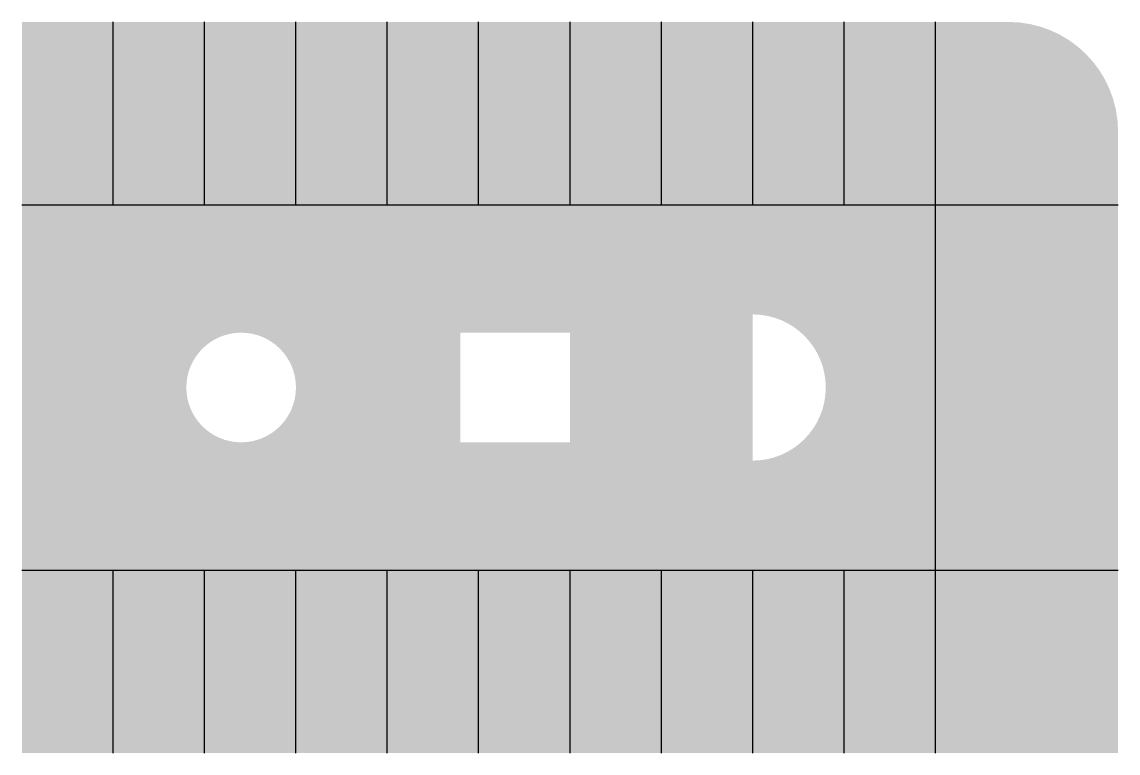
# Model space of a CAD drawing. Header units: millimetres. Extents: x 0 to 30000, y 0 to 20000.
import ezdxf

# ---------------------------------------------------------------- set-up
doc = ezdxf.new("R2010")
doc.units = ezdxf.units.MM
doc.layers.add('HATCH', color=7, linetype='Continuous')
doc.layers.add('STALLS', color=7, linetype='Continuous')

msp = doc.modelspace()

# ---------------------------------------------------------------- hatches: boundary and pattern name
at = {"layer": 'HATCH'}
h = msp.add_hatch(color=252, dxfattribs=at)
edge = h.paths.add_edge_path()
edge.add_line((0, 0), (30000, 0))
edge.add_line((30000, 0), (30000, 17000))
edge.add_spline(control_points=[(30000, 17000), (30000, 18657), (28657, 20000), (27000, 20000)], knot_values=[0, 0, 0, 0, 1, 1, 1, 1], degree=3, periodic=0)
edge.add_line((27000, 20000), (0, 20000))
edge.add_line((0, 20000), (0, 0))
h.paths.add_polyline_path([(4500, 10000, 1), (7500, 10000, 1)], flags=0)
h.paths.add_polyline_path([(12000, 8500), (15000, 8500), (15000, 11500), (12000, 11500)], flags=0)
h.paths.add_polyline_path([(20000, 8000, 1), (20000, 12000)], flags=0)

# ---------------------------------------------------------------- linework, layer by layer
at = {"layer": 'STALLS'}
for p, q in [((2500, 15000), (2500, 20000)), ((5000, 15000), (5000, 20000)), ((7500, 15000), (7500, 20000)), ((10000, 15000), (10000, 20000)), ((12500, 15000), (12500, 20000)), ((15000, 15000), (15000, 20000)), ((17500, 15000), (17500, 20000)), ((20000, 15000), (20000, 20000)), ((22500, 15000), (22500, 20000)), ((25000, 0), (25000, 20000)), ((0, 15000), (30000, 15000)), ((0, 5000), (30000, 5000)), ((2500, 0), (2500, 5000)), ((5000, 0), (5000, 5000)), ((7500, 0), (7500, 5000)), ((10000, 0), (10000, 5000)), ((12500, 0), (12500, 5000)), ((15000, 0), (15000, 5000)), ((17500, 0), (17500, 5000)), ((20000, 0), (20000, 5000)), ((22500, 0), (22500, 5000))]:
    msp.add_line(p, q, dxfattribs=at)

doc.saveas('drawing.dxf')
